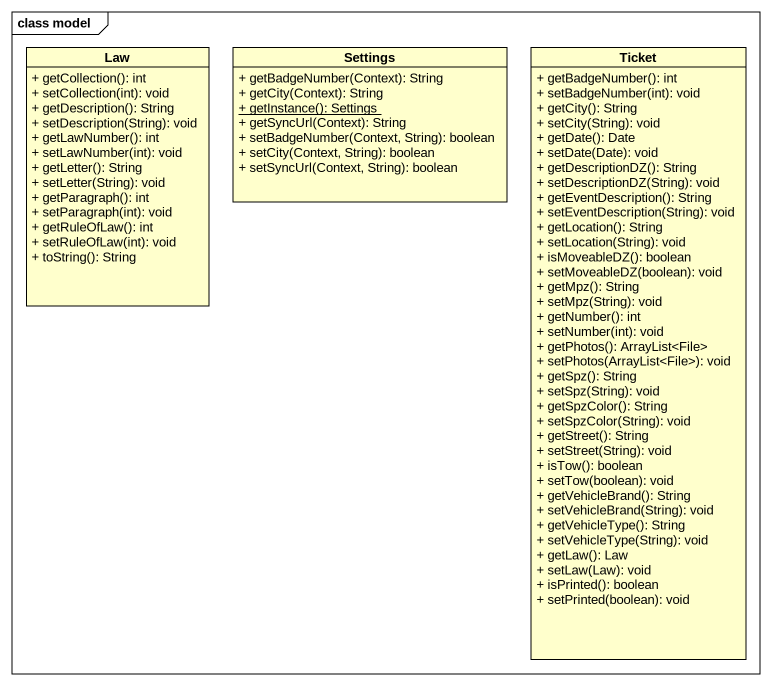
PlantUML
@startuml
mainframe class model
hide circle
hide empty members
skinparam classAttributeIconSize 0
class Law {
  + getCollection(): int
  + setCollection(int): void
  + getDescription(): String
  + setDescription(String): void
  + getLawNumber(): int
  + setLawNumber(int): void
  + getLetter(): String
  + setLetter(String): void
  + getParagraph(): int
  + setParagraph(int): void
  + getRuleOfLaw(): int
  + setRuleOfLaw(int): void
  + toString(): String
}
class Settings {
  + getBadgeNumber(Context): String
  + getCity(Context): String
  {static} + getInstance(): Settings
  + getSyncUrl(Context): String
  + setBadgeNumber(Context, String): boolean
  + setCity(Context, String): boolean
  + setSyncUrl(Context, String): boolean
}
class Ticket {
  + getBadgeNumber(): int
  + setBadgeNumber(int): void
  + getCity(): String
  + setCity(String): void
  + getDate(): Date
  + setDate(Date): void
  + getDescriptionDZ(): String
  + setDescriptionDZ(String): void
  + getEventDescription(): String
  + setEventDescription(String): void
  + getLocation(): String
  + setLocation(String): void
  + isMoveableDZ(): boolean
  + setMoveableDZ(boolean): void
  + getMpz(): String
  + setMpz(String): void
  + getNumber(): int
  + setNumber(int): void
  + getPhotos(): ArrayList<File>
  + setPhotos(ArrayList<File>): void
  + getSpz(): String
  + setSpz(String): void
  + getSpzColor(): String
  + setSpzColor(String): void
  + getStreet(): String
  + setStreet(String): void
  + isTow(): boolean
  + setTow(boolean): void
  + getVehicleBrand(): String
  + setVehicleBrand(String): void
  + getVehicleType(): String
  + setVehicleType(String): void
  + getLaw(): Law
  + setLaw(Law): void
  + isPrinted(): boolean
  + setPrinted(boolean): void
}
@enduml
